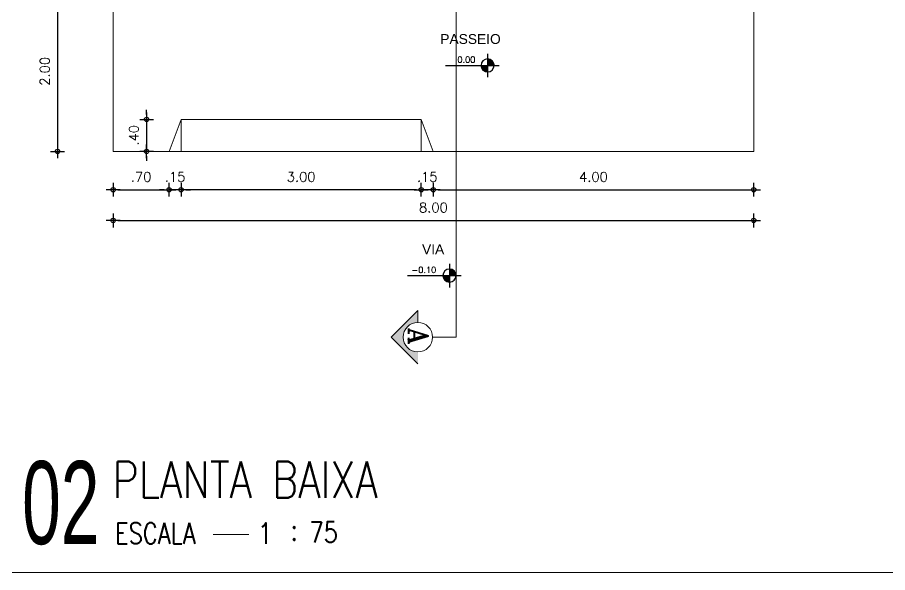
# Model space of a CAD drawing. Header units: millimetres. Extents: x 4595 to 4915, y 2085 to 2243.
# Drawn here: x 4640.12 to 4650.99, y 2145.16 to 2152.09 of the extents above; entities that cross this region are included whole.
import ezdxf
from ezdxf.enums import TextEntityAlignment as Align

# ---------------------------------------------------------------- set-up
doc = ezdxf.new("R2010")
doc.units = ezdxf.units.MM
doc.header["$LTSCALE"] = 0.8
for name, color, linetype in [('02', 2, 'Continuous'), ('DIVERSOS', 4, 'Continuous'), ('PISO', 8, 'Continuous'), ('TEXTO0', 7, 'Continuous'), ('TEXTO2', 3, 'Continuous'), ('TXT_0', 7, 'Continuous')]:
    doc.layers.add(name, color=color, linetype=linetype)
for name, color, linetype, lineweight in [('E-TXT-G', 3, 'Continuous', 30), ('E-TXT-W', 7, 'Continuous', 15), ('E-TXT-Y', 2, 'Continuous', 40)]:
    doc.layers.add(name, color=color, linetype=linetype, lineweight=lineweight)
doc.styles.add('ADITIVOCAD', font='ROMANS.shx')
doc.styles.add('PADRAO_TXT2', font='romant', dxfattribs={"height": 0.6})
doc.styles.add('REG140', font='romans.shx', dxfattribs={"width": 0.8, "height": 0.35})
doc.styles.add('REG80', font='romans.shx', dxfattribs={"width": 0.8, "height": 0.1})
doc.styles.add('SANSSERIF', font='sas_____.pfb', dxfattribs={"height": 1})
doc.styles.add('SANSSERIF2', font='sanssb__.ttf', dxfattribs={"width": 0.8})
doc.styles.get("Standard").update_dxf_attribs({"font": 'txt.shx', "height": 0.12})
doc.dimstyles.new('ESCALA50', dxfattribs={"dimtxt": 0.1, "dimasz": 0.06, "dimexe": 0.18, "dimexo": 0.06, "dimgap": 0.1, "dimtad": 1, "dimzin": 4, "dimdsep": 46, "dimtxsty": 'Standard', "dimblk1": 'BOLA', "dimblk2": 'BOLA', "dimsah": 1, "dimcen": -0.06, "dimse1": 1, "dimse2": 1, "dimclrd": 7, "dimclrt": 3, "dimadec": 0, "dimazin": 0, "dimtfac": 1, "dimtix": 1, "dimtmove": 0, "dimatfit": 3, "dimldrblk": 'BOLA', "dimfxl": 0, "dimtolj": 1, "dimtzin": 4, "dimarcsym": 0})

# ---------------------------------------------------------------- blocks, each defined once
blk = doc.blocks.new('IND_DES')
at = {"layer": 'E-TXT-W'}
blk.add_line((0.0269, -0.2428), (0.1984, -0.2428), dxfattribs=at)
at = {"layer": 'E-TXT-G', "style": 'REG80', "width": 0.8}
for s, p in [('ESCALA', (-0.4463, -0.2864)), ('1', (0.2426, -0.2864)), (':', (0.3988, -0.2706))]:
    blk.add_text(s, height=0.1, dxfattribs=at).set_placement(p)
blk.add_attdef('ESCALA', (0.4897, -0.2812), '', height=0.1, dxfattribs=at)
at = {"layer": 'E-TXT-W', "style": 'SANSSERIF2', "width": 0.6}
blk.add_attdef('00', text='', height=0.4, dxfattribs=at).set_placement((-0.7083, -0.2881), align=Align.CENTER)
at = {"layer": 'E-TXT-Y', "style": 'REG140', "width": 0.8}
for tag, p in [('PROJETO', (-0.4563, 0.1829)), ('DESENHO', (-0.4582, -0.0658))]:
    blk.add_attdef(tag, p, '', height=0.175, dxfattribs=at)
blk = doc.blocks.new('BOLA')
for p, q in [((-1.44, 0), (1.44, 0)), ((0, -1.44), (0, 1.44))]:
    blk.add_line(p, q)
blk.add_circle((0, 0), 0.452)
blk = doc.blocks.new('*D773')
at = {"layer": '02', "color": 7, "lineweight": -2, "transparency": 16777216}
blk.add_line((4641.38, 2149.555), (4649.26, 2149.555), dxfattribs=at)
at = {"layer": 'Defpoints', "color": 0, "transparency": 16777216}
for p in [(4641.32, 2151.207), (4649.32, 2151.207), (4649.32, 2149.555)]:
    blk.add_point(p, dxfattribs=at)
at = {"layer": '02', "color": 7, "lineweight": -2, "transparency": 16777216, "xscale": 0.06, "yscale": 0.06, "zscale": 0.06, "rotation": 180}
blk.add_blockref('BOLA', (4641.32, 2149.555), dxfattribs=at)
at = {"layer": '02', "color": 7, "lineweight": -2, "transparency": 16777216, "xscale": 0.06, "yscale": 0.06, "zscale": 0.06}
blk.add_blockref('BOLA', (4649.32, 2149.555), dxfattribs=at)
at = {"layer": '02', "color": 3, "lineweight": 13, "transparency": 16777216, "insert": (4645.32, 2149.715), "char_height": 0.12, "attachment_point": 5}
blk.add_mtext('\\A1;8.00', dxfattribs=at)
blk = doc.blocks.new('*D837')
at = {"layer": 'Defpoints', "color": 0, "linetype": 'ByBlock', "transparency": 16777216}
for p in [(4645.168, 2150.418), (4645.318, 2150.418), (4645.168, 2149.939)]:
    blk.add_point(p, dxfattribs=at)
at = {"layer": 'TEXTO0', "color": 7, "linetype": 'ByBlock', "lineweight": -2, "transparency": 16777216}
for p, q in [((4645.108, 2149.939), (4645.048, 2149.939)), ((4645.318, 2149.939), (4645.168, 2149.939)), ((4645.378, 2149.939), (4645.438, 2149.939))]:
    blk.add_line(p, q, dxfattribs=at)
at = {"layer": 'TEXTO0', "color": 7, "linetype": 'ByBlock', "lineweight": -2, "transparency": 16777216, "xscale": 0.06, "yscale": 0.06, "zscale": 0.06}
blk.add_blockref('BOLA', (4645.168, 2149.939), dxfattribs=at)
at = {"layer": 'TEXTO0', "color": 7, "linetype": 'ByBlock', "lineweight": -2, "transparency": 16777216, "xscale": 0.06, "yscale": 0.06, "zscale": 0.06, "rotation": 180}
blk.add_blockref('BOLA', (4645.318, 2149.939), dxfattribs=at)
at = {"layer": 'TEXTO0', "color": 3, "linetype": 'ByBlock', "lineweight": 13, "transparency": 16777216, "insert": (4645.243, 2150.099), "char_height": 0.12, "attachment_point": 5}
blk.add_mtext('\\A1;.15', dxfattribs=at)
blk = doc.blocks.new('Adc_nivelpl')
h = blk.add_hatch()
h.set_pattern_fill('_U', color=256, scale=0.005, angle=45, style=0, double=1)
h.set_pattern_definition([(45, (-5.8772514, -3.5161936), (-0.003535534, 0.003535534), []), (135, (-5.8772514, -3.5161936), (-0.003535534, -0.003535534), [])])
h.paths.add_polyline_path([(0.195, -0.087, 0.414214), (0.087, -0.195), (0.195, -0.195)])
h.paths.add_polyline_path([(0.195, -0.195), (0.195, -0.304, 0.414214), (0.304, -0.195)])
for p, q in [((0.195, 0), (0.195, -0.391)), ((0.896, -0.195), (0, -0.195))]:
    blk.add_line(p, q)
blk.add_circle((0.195, -0.195), 0.109)
at = {"flags": 8}
blk.add_attdef('NIVEL', (0.364, -0.15), '', height=0.1, dxfattribs=at)
blk = doc.blocks.new('*D838')
at = {"layer": 'Defpoints', "color": 0, "linetype": 'ByBlock', "transparency": 16777216}
for p in [(4641.32, 2150.418), (4642.018, 2150.418), (4642.018, 2149.939)]:
    blk.add_point(p, dxfattribs=at)
at = {"layer": 'TEXTO0', "color": 7, "linetype": 'ByBlock', "lineweight": -2, "transparency": 16777216}
blk.add_line((4641.38, 2149.939), (4641.958, 2149.939), dxfattribs=at)
at = {"layer": 'TEXTO0', "color": 7, "linetype": 'ByBlock', "lineweight": -2, "transparency": 16777216, "xscale": 0.06, "yscale": 0.06, "zscale": 0.06, "rotation": 180}
blk.add_blockref('BOLA', (4641.32, 2149.939), dxfattribs=at)
at = {"layer": 'TEXTO0', "color": 7, "linetype": 'ByBlock', "lineweight": -2, "transparency": 16777216, "xscale": 0.06, "yscale": 0.06, "zscale": 0.06}
blk.add_blockref('BOLA', (4642.018, 2149.939), dxfattribs=at)
at = {"layer": 'TEXTO0', "color": 3, "linetype": 'ByBlock', "lineweight": 13, "transparency": 16777216, "insert": (4641.669, 2150.099), "char_height": 0.12, "attachment_point": 5}
blk.add_mtext('\\A1;.70', dxfattribs=at)
blk = doc.blocks.new('*D839')
at = {"layer": 'Defpoints', "color": 0, "linetype": 'ByBlock', "transparency": 16777216}
for p in [(4642.018, 2150.418), (4642.168, 2150.418), (4642.018, 2149.939)]:
    blk.add_point(p, dxfattribs=at)
at = {"layer": 'TEXTO0', "color": 7, "linetype": 'ByBlock', "lineweight": -2, "transparency": 16777216}
for p, q in [((4641.958, 2149.939), (4641.898, 2149.939)), ((4642.168, 2149.939), (4642.018, 2149.939)), ((4642.228, 2149.939), (4642.288, 2149.939))]:
    blk.add_line(p, q, dxfattribs=at)
at = {"layer": 'TEXTO0', "color": 7, "linetype": 'ByBlock', "lineweight": -2, "transparency": 16777216, "xscale": 0.06, "yscale": 0.06, "zscale": 0.06}
blk.add_blockref('BOLA', (4642.018, 2149.939), dxfattribs=at)
at = {"layer": 'TEXTO0', "color": 7, "linetype": 'ByBlock', "lineweight": -2, "transparency": 16777216, "xscale": 0.06, "yscale": 0.06, "zscale": 0.06, "rotation": 180}
blk.add_blockref('BOLA', (4642.168, 2149.939), dxfattribs=at)
at = {"layer": 'TEXTO0', "color": 3, "linetype": 'ByBlock', "lineweight": 13, "transparency": 16777216, "insert": (4642.093, 2150.099), "char_height": 0.12, "attachment_point": 5}
blk.add_mtext('\\A1;.15', dxfattribs=at)
blk = doc.blocks.new('*D840')
at = {"layer": 'Defpoints', "color": 0, "linetype": 'ByBlock', "transparency": 16777216}
for p in [(4645.168, 2150.818), (4642.168, 2150.418), (4642.168, 2149.939)]:
    blk.add_point(p, dxfattribs=at)
at = {"layer": 'TEXTO0', "color": 7, "linetype": 'ByBlock', "lineweight": -2, "transparency": 16777216}
blk.add_line((4645.108, 2149.939), (4642.228, 2149.939), dxfattribs=at)
at = {"layer": 'TEXTO0', "color": 7, "linetype": 'ByBlock', "lineweight": -2, "transparency": 16777216, "xscale": 0.06, "yscale": 0.06, "zscale": 0.06, "rotation": 180}
blk.add_blockref('BOLA', (4642.168, 2149.939), dxfattribs=at)
at = {"layer": 'TEXTO0', "color": 7, "linetype": 'ByBlock', "lineweight": -2, "transparency": 16777216, "xscale": 0.06, "yscale": 0.06, "zscale": 0.06}
blk.add_blockref('BOLA', (4645.168, 2149.939), dxfattribs=at)
at = {"layer": 'TEXTO0', "color": 3, "linetype": 'ByBlock', "lineweight": 13, "transparency": 16777216, "insert": (4643.668, 2150.099), "char_height": 0.12, "attachment_point": 5}
blk.add_mtext('\\A1;3.00', dxfattribs=at)
blk = doc.blocks.new('*D841')
at = {"layer": 'Defpoints', "color": 0, "linetype": 'ByBlock', "transparency": 16777216}
for p in [(4641.189, 2152.418), (4640.625, 2150.418), (4641.189, 2150.418)]:
    blk.add_point(p, dxfattribs=at)
at = {"layer": 'TEXTO0', "color": 7, "linetype": 'ByBlock', "lineweight": -2, "transparency": 16777216}
blk.add_line((4640.625, 2152.358), (4640.625, 2150.478), dxfattribs=at)
at = {"layer": 'TEXTO0', "color": 7, "linetype": 'ByBlock', "lineweight": -2, "transparency": 16777216, "xscale": 0.06, "yscale": 0.06, "zscale": 0.06}
for p, rotation in [((4640.625, 2152.418), 90), ((4640.625, 2150.418), 270)]:
    blk.add_blockref('BOLA', p, dxfattribs=dict(at, rotation=rotation))
at = {"layer": 'TEXTO0', "color": 3, "linetype": 'ByBlock', "lineweight": 13, "transparency": 16777216, "insert": (4640.465, 2151.418), "char_height": 0.12, "attachment_point": 5, "rotation": 90}
blk.add_mtext('\\A1;2.00', dxfattribs=at)
blk = doc.blocks.new('*D842')
at = {"layer": '02', "color": 7, "lineweight": -2, "transparency": 16777216}
blk.add_line((4645.378, 2149.939), (4649.26, 2149.939), dxfattribs=at)
at = {"layer": 'Defpoints', "color": 0, "transparency": 16777216}
for p in [(4645.318, 2150.418), (4649.32, 2150.418), (4649.32, 2149.939)]:
    blk.add_point(p, dxfattribs=at)
at = {"layer": '02', "color": 7, "lineweight": -2, "transparency": 16777216, "xscale": 0.06, "yscale": 0.06, "zscale": 0.06, "rotation": 180}
blk.add_blockref('BOLA', (4645.318, 2149.939), dxfattribs=at)
at = {"layer": '02', "color": 7, "lineweight": -2, "transparency": 16777216, "xscale": 0.06, "yscale": 0.06, "zscale": 0.06}
blk.add_blockref('BOLA', (4649.32, 2149.939), dxfattribs=at)
at = {"layer": '02', "color": 3, "lineweight": 13, "transparency": 16777216, "insert": (4647.319, 2150.099), "char_height": 0.12, "attachment_point": 5}
blk.add_mtext('\\A1;4.00', dxfattribs=at)
blk = doc.blocks.new('*D836')
at = {"layer": '02', "color": 7, "lineweight": -2, "transparency": 16777216}
for p, q in [((4641.738, 2150.878), (4641.738, 2150.938)), ((4641.738, 2150.818), (4641.738, 2150.418)), ((4641.738, 2150.358), (4641.738, 2150.298))]:
    blk.add_line(p, q, dxfattribs=at)
at = {"layer": 'Defpoints', "color": 0, "transparency": 16777216}
for p in [(4645.038, 2150.818), (4641.738, 2150.418), (4645.038, 2150.418)]:
    blk.add_point(p, dxfattribs=at)
at = {"layer": '02', "color": 7, "lineweight": -2, "transparency": 16777216, "xscale": 0.06, "yscale": 0.06, "zscale": 0.06}
for p, rotation in [((4641.738, 2150.818), 270), ((4641.738, 2150.418), 90)]:
    blk.add_blockref('BOLA', p, dxfattribs=dict(at, rotation=rotation))
at = {"layer": '02', "color": 3, "lineweight": 13, "transparency": 16777216, "insert": (4641.578, 2150.618), "char_height": 0.12, "attachment_point": 5, "rotation": 90}
blk.add_mtext('\\A1;.40', dxfattribs=at)

msp = doc.modelspace()

# ---------------------------------------------------------------- hatches: boundary and pattern name
at = {"layer": 'DIVERSOS', "lineweight": 13}
msp.add_hatch(color=0, dxfattribs=at).paths.add_polyline_path([(4645.126, 2147.913), (4645.126, 2147.763), (4644.792, 2148.097), (4645.126, 2148.431), (4645.126, 2148.281, 1)])

# ---------------------------------------------------------------- linework, layer by layer
at = {"layer": 'DIVERSOS', "color": 0, "lineweight": 13}
for p, q in [((4645.126, 2148.431), (4644.792, 2148.097)), ((4645.126, 2148.431), (4645.126, 2148.281)), ((4644.792, 2148.097), (4645.127, 2147.763))]:
    msp.add_line(p, q, dxfattribs=at)
msp.add_circle((4645.126, 2148.097), 0.184, dxfattribs=at)
at = {"layer": 'PISO', "color": 0, "lineweight": 13}
for p, q in [((4641.32, 2152.418), (4641.32, 2150.418)), ((4649.32, 2152.418), (4649.32, 2150.418)), ((4642.168, 2150.818), (4645.168, 2150.818)), ((4642.168, 2150.818), (4642.168, 2150.418)), ((4645.168, 2150.818), (4645.168, 2150.418)), ((4641.32, 2150.418), (4649.32, 2150.418))]:
    msp.add_line(p, q, dxfattribs=at)
at = {"layer": 'TEXTO0', "color": 0, "linetype": 'ByBlock', "lineweight": 13}
for p, q in [((4645.603, 2148.097), (4645.603, 2177.94)), ((4642.018, 2150.418), (4642.168, 2150.818)), ((4645.318, 2150.418), (4645.168, 2150.818)), ((4645.603, 2148.097), (4645.31, 2148.097)), ((4624.327, 2145.156), (4652.585, 2145.156))]:
    msp.add_line(p, q, dxfattribs=at)

# ---------------------------------------------------------------- block references
at = {"color": 0, "lineweight": 13}
ref = msp.add_blockref('IND_DES', (4642.501, 2146.259), dxfattribs=dict(at, xscale=2.591993519999988, yscale=2.591993519999988, zscale=2.591993519999988))
ref.add_attrib('00', '02', dxfattribs={"layer": 'E-TXT-W', "height": 1.0368, "style": 'SANSSERIF', "width": 0.6}).set_placement((4640.666, 2145.512), align=Align.CENTER)
ref.add_attrib('DESENHO', 'PLANTA BAIXA', (4641.314, 2146.088), dxfattribs={"layer": 'E-TXT-Y', "height": 0.4536, "style": 'REG140', "width": 0.8})
ref.add_attrib('ESCALA', '75', (4643.771, 2145.53), dxfattribs={"layer": 'E-TXT-G', "height": 0.2592, "style": 'REG80', "width": 0.8})
at = {"layer": 'TXT_0', "color": 0, "lineweight": 13}
ref = msp.add_blockref('Adc_nivelpl', (4646.143, 2151.638), dxfattribs=dict(at, xscale=-0.75, yscale=0.75, zscale=0.75))
ref.add_attrib('NIVEL', '0.00', (4645.619, 2151.526), dxfattribs={"height": 0.075, "style": 'ADITIVOCAD', "flags": 8})
ref = msp.add_blockref('Adc_nivelpl', (4645.667, 2149.012), dxfattribs=dict(at, xscale=-0.75, yscale=0.75, zscale=0.75))
ref.add_attrib('NIVEL', '-0.10', (4645.047, 2148.899), dxfattribs={"height": 0.075, "style": 'ADITIVOCAD', "flags": 8})

# ---------------------------------------------------------------- texts
at = {"layer": 'DIVERSOS', "color": 0, "lineweight": 13, "style": 'PADRAO_TXT2'}
msp.add_text('A', height=0.25, rotation=270, dxfattribs=at).set_placement((4645.007, 2148.215))
at = {"layer": 'TEXTO2', "color": 0, "lineweight": 13, "style": 'SANSSERIF'}
for s, p in [('PASSEIO', (4645.406, 2151.76)), ('VIA', (4645.178, 2149.133))]:
    msp.add_text(s, height=0.1231, dxfattribs=at).set_placement(p)

# ---------------------------------------------------------------- dimensions: what is measured, and where the dimension line sits
at = {"layer": '02', "color": 0, "lineweight": 13}
for base, p1, p2, picture, middle in [((4649.32, 2149.555), (4641.32, 2151.207), (4649.32, 2151.207), '*D773', (4645.32, 2149.715)), ((4649.32, 2149.939), (4645.318, 2150.418), (4649.32, 2150.418), '*D842', (4647.319, 2150.099))]:
    dim = msp.add_linear_dim(base=base, p1=p1, p2=p2, dimstyle='ESCALA50', override={"dimfxl": 0.18}, dxfattribs=at)
    dim.commit()
    dim.dimension.update_dxf_attribs({"geometry": picture, "text_midpoint": middle})
dim = msp.add_linear_dim(base=(4641.738, 2150.418), p1=(4645.038, 2150.818), p2=(4645.038, 2150.418), angle=90, dimstyle='ESCALA50', override={"dimfxl": 0.18}, dxfattribs=at)
dim.commit()
dim.dimension.update_dxf_attribs({"geometry": '*D836', "text_midpoint": (4641.578, 2150.618)})
at = {"layer": 'TEXTO0', "color": 0, "linetype": 'ByBlock', "lineweight": 13}
for base, p1, p2, angle, picture, middle in [((4640.625, 2150.418), (4641.189, 2152.418), (4641.189, 2150.418), 90, '*D841', (4640.465, 2151.418)), ((4642.168, 2149.939), (4645.168, 2150.818), (4642.168, 2150.418), 180, '*D840', (4643.668, 2150.099)), ((4642.018, 2149.939), (4641.32, 2150.418), (4642.018, 2150.418), 180, '*D838', (4641.669, 2150.099)), ((4642.018, 2149.939), (4642.168, 2150.418), (4642.018, 2150.418), 180, '*D839', (4642.093, 2150.099)), ((4645.168, 2149.939), (4645.318, 2150.418), (4645.168, 2150.418), 180, '*D837', (4645.243, 2150.099))]:
    dim = msp.add_linear_dim(base=base, p1=p1, p2=p2, angle=angle, dimstyle='ESCALA50', override={"dimfxl": 0.18}, dxfattribs=at)
    dim.commit()
    dim.dimension.update_dxf_attribs({"geometry": picture, "text_midpoint": middle})

doc.saveas('drawing.dxf')
